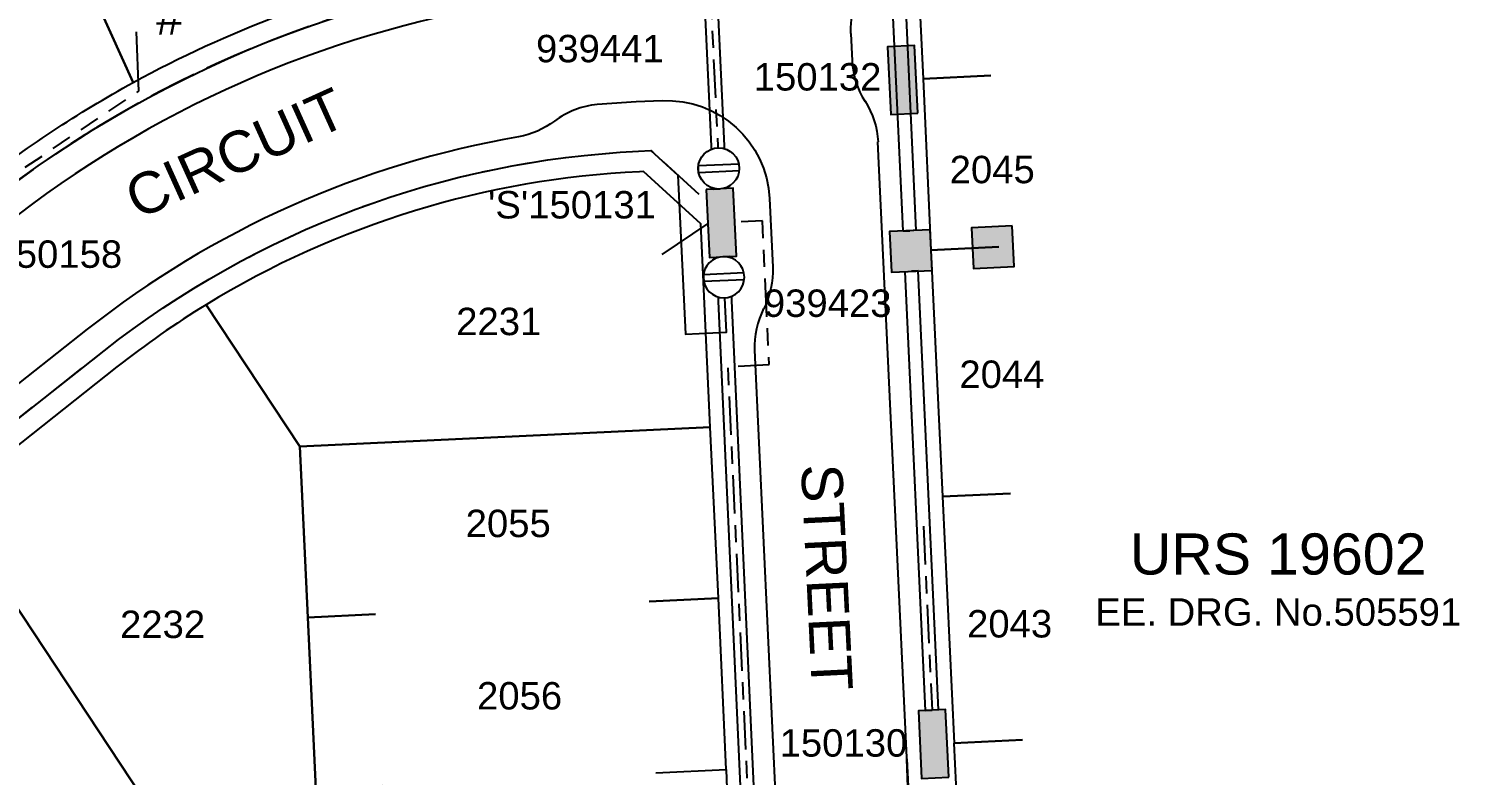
# Model space of a CAD drawing. Header units: metres. Extents: x 291565 to 291879, y 6233708 to 6234033.
# Drawn here: x 291767.6 to 291872.1, y 6233865 to 6233919.4 of the extents above; entities that cross this region are included whole.
import ezdxf
from ezdxf.enums import TextEntityAlignment as Align

# ---------------------------------------------------------------- set-up
doc = ezdxf.new("R2010")
doc.units = ezdxf.units.M
doc.header["$LTSCALE"] = 0.7
for name, pattern in [('Cable Exist OH', [1, 1, 0]), ('Cable Exist UG', [8.2, 4, -1.2, 1.8, -1.2]), ('Dash', [5, 3, -2]), ('IE Trench LV', [6.5, 5, -1.5])]:
    doc.linetypes.add(name, pattern=pattern)
doc.layers.get('0').update_dxf_attribs({"color": 6})
for name, color, linetype in [('_User Miscellaneous1', 3, 'Continuous'), ('_User Miscellaneous11', 7, 'Continuous'), ('_User Miscellaneous4', 7, 'Continuous'), ('_User Miscellaneous6', 7, 'Continuous'), ('_User Miscellaneous7', 150, 'Continuous'), ('_User Miscellaneous8', 7, 'Continuous'), ('_User Miscellaneous9', 8, 'Continuous'), ('_User_LV_Exist', 7, 'Continuous'), ('Cadastre Developer_SP_NEW', 4, 'Continuous'), ('Cadastre Roads_SP_NEW', 8, 'Continuous'), ('Equip_LV_NEW', 5, 'Continuous'), ('Mains_LV_NEW_T84', 2, 'Continuous'), ('Services_SP_NEW_UG', 2, 'Continuous'), ('SupportsUG_SP_LV_EXT', 7, 'Continuous'), ('SupportsUG_SP_LV_NEW', 2, 'Continuous'), ('SupportsUG_SP_LV_SL_EXT', 7, 'Continuous'), ('SupportsUG_SP_LV_SL_NEW', 2, 'Continuous'), ('Trench_SP_NEW', 2, 'Continuous'), ('UG_Details_SP_MISC', 7, 'Continuous')]:
    doc.layers.add(name, color=color, linetype=linetype)
doc.layers.add('_User Miscellaneous5', color=7, linetype='Continuous', lineweight=35)
doc.layers.add('Cadastre Land Parcels_SP_EXT', color=9, linetype='Continuous', lineweight=5)
doc.styles.add('ARIAL', font='arial.ttf', dxfattribs={"height": 2})
doc.styles.add('ARIAL 3.0', font='arial.ttf', dxfattribs={"height": 3})
doc.styles.add('COLUMN_LABEL', font='arial.ttf')
doc.styles.add('POLE_LABEL', font='arial.ttf')
doc.styles.get("Standard").update_dxf_attribs({"font": 'arial.ttf'})
doc.styles.add('style1', font='iso3098b.shx')
doc.linetypes.add('Cable New UG', pattern='A,8,-1,["x",style1,S=3.5,R=0,X=0.35,Y=-1],-3.5', length=12.5)

# ---------------------------------------------------------------- blocks, each defined once
blk = doc.blocks.new('*U98')
at = {"lineweight": -3}
blk.add_lwpolyline([(-2.48, 2.49), (2.47, 2.49), (2.47, 0.51), (-2.48, 0.51)], close=True, dxfattribs=at)
for tag, flags, p in [('STREET_CODE', 9, (1.5, 3.5)), ('OWNED_BY', 9, (1.5, 3.3)), ('OPERATED_BY', 9, (1.5, 3.1)), ('STATE', 9, (1.5, 2.7)), ('SUPPORT_TYPE', 9, (1.5, 2.5)), ('MAINTAINED_BY', 9, (1.5, 2.9)), ('USAGE', 9, (1.5, 2.3)), ('LEGEND', 9, (1.5, 2.1)), ('SUBURB', 9, (1.5, 1.7)), ('STREETNAME', 9, (1.5, 1.5)), ('PARENT', 9, (1.5, 1.9)), ('LOCATION', 9, (1.5, 1.3)), ('NOTES', 9, (1.5, 1.1)), ('Z', 1, (1.5, 0.9))]:
    blk.add_attdef(tag, text='', height=0.2, dxfattribs=dict(flags=flags)).set_placement(p, align=Align.MIDDLE_LEFT)
at = {"layer": '_User Miscellaneous4', "style": 'ARIAL', "flags": 8}
blk.add_attdef('ASSET_NUM', text='', height=2, dxfattribs=at).set_placement((2, 5.5), align=Align.MIDDLE_LEFT)
blk = doc.blocks.new('*U69')
at = {"layer": 'Services_SP_NEW_UG', "color": 2, "flags": 128}
blk.add_lwpolyline([(-0.69, 14.91), (-4.57, 16.8)], dxfattribs=at)
at = {"layer": 'Services_SP_NEW_UG', "color": 2, "linetype": 'Dash', "ltscale": 0.7, "flags": 128}
blk.add_lwpolyline([(0.5, 2.53), (-0.69, 14.91)], dxfattribs=at)
blk = doc.blocks.new('PILLAR_EXT')
blk.add_hatch(color=256).paths.add_polyline_path([(-2.475, 2.49), (-2.475, 0.51), (2.475, 0.51), (2.475, 2.49)])
blk.add_lwpolyline([(-2.475, 0.51), (2.475, 0.51), (2.475, 2.49), (-2.475, 2.49)], close=True)
for tag, p, flags in [('OWNED_BY', (0, 1.3), 9), ('STATE', (0, 1.1), 9), ('SUPPORT_TYPE', (0, 0.9), 9), ('USAGE', (0, 0.7), 9), ('LEGEND', (0, 0.5), 9), ('LOCATION', (0, 0.3), 9), ('NOTES', (0, 0.1), 9), ('PARENT', (0, -0.1), 9), ('STREETNAME', (0, -0.3), 9), ('SUBURB', (0, -0.5), 1)]:
    blk.add_attdef(tag, p, '', height=0.2, dxfattribs=dict(flags=flags))
at = {"layer": '_User Miscellaneous6', "style": 'ARIAL', "flags": 8}
blk.add_attdef('ASSET_NUM', text='', height=2, dxfattribs=at).set_placement((1.5, 7.5), align=Align.TOP_LEFT)
blk = doc.blocks.new('*U52')
at = {"layer": '_User Miscellaneous7'}
blk.add_hatch(color=256, dxfattribs=at).paths.add_polyline_path([(-1.49, -7.49), (1.48, -7.49), (1.48, -4.51), (-1.49, -4.51)])
at = {"layer": '_User Miscellaneous8'}
blk.add_hatch(color=256, dxfattribs=at).paths.add_polyline_path([(-1.49, -1.49), (1.48, -1.49), (1.48, 1.48), (-1.49, 1.48)])
at = {"layer": '_User Miscellaneous7'}
blk.add_lwpolyline([(1.48, -7.49), (1.48, -4.51), (-1.49, -4.51), (-1.49, -7.49)], close=True, dxfattribs=at)
at = {"layer": '_User Miscellaneous8'}
blk.add_lwpolyline([(1.48, -1.49), (1.48, 1.48), (-1.49, 1.48), (-1.49, -1.49)], close=True, dxfattribs=at)
at = {"flags": 9}
for tag, style, p in [('STRUCTURE_PLANT_NUMBER', 'POLE_LABEL', (1.81, 0.03)), ('STREET_CODE', 'COLUMN_LABEL', (1.81, -0.2))]:
    blk.add_attdef(tag, text='', height=0.2, dxfattribs=dict(at, style=style)).set_placement(p, align=Align.MIDDLE_LEFT)
for tag, p in [('COLUMN_TYPE', (1.81, -0.4)), ('OWNED_BY', (1.81, -0.6)), ('STATE', (1.81, -0.8)), ('USAGE', (1.81, -1)), ('STREETNAME', (1.81, -1.6)), ('SUBURB', (1.81, -1.8)), ('LEGEND', (1.81, -1.2)), ('LOCATION', (1.81, -1.4)), ('NOTES', (1.81, -2))]:
    blk.add_attdef(tag, text='', height=0.2, dxfattribs=at).set_placement(p, align=Align.MIDDLE_LEFT)
at = {"flags": 1}
blk.add_attdef('Z', (1.81, -2.35), '', height=0.2, dxfattribs=at)
at = {"layer": '_User Miscellaneous6', "style": 'ARIAL', "flags": 8}
blk.add_attdef('ASSET_NUM', text='', height=2, dxfattribs=at).set_placement((2, 2), align=Align.MIDDLE_LEFT)
blk = doc.blocks.new('A$C7DAD38F0')
at = {"layer": '_User Miscellaneous11', "color": 3, "style": 'ARIAL'}
blk.add_attdef('DRG_NO', text='', height=2, dxfattribs=at).set_placement((0, -4.23), align=Align.MIDDLE_CENTER)
at = {"layer": '_User Miscellaneous6', "color": 2, "style": 'ARIAL 3.0'}
blk.add_attdef('URS___', text='', height=3, dxfattribs=at).set_placement((0, 0), align=Align.MIDDLE_CENTER)
blk = doc.blocks.new('*U96')
at = {"layer": '_User Miscellaneous7', "lineweight": -3}
for points in [[(0.5, -3.03), (0.5, -1.58)], [(-0.98, -3.03), (2, -6.02)]]:
    blk.add_lwpolyline(points, dxfattribs=at)
blk.add_lwpolyline([(-0.98, -6), (1.99, -6), (1.99, -3.03), (-0.98, -3.03)], close=True, dxfattribs=at)
blk.add_circle((0.5, -1.08), 0.5, dxfattribs=at)
at = {"layer": '_User Miscellaneous8', "color": 2, "lineweight": -3}
blk.add_lwpolyline([(-1.49, 0), (1.49, 0), (1.49, 2.97), (-1.49, 2.97)], close=True, dxfattribs=at)
at = {"layer": '_User Miscellaneous9', "color": 2, "lineweight": -3}
blk.add_lwpolyline([(-1.49, 2.97), (1.5, -0.01)], dxfattribs=at)
at = {"style": 'POLE_LABEL', "flags": 9}
blk.add_attdef('STRUCTURE_PLANT_NUMBER', text='', height=0.2, dxfattribs=at).set_placement((1.64, 1.73), align=Align.MIDDLE_LEFT)
for tag, flags, p in [('STREET_CODE', 9, (1.64, 1.49)), ('OWNED_BY', 9, (1.64, 1.09)), ('COLUMN_TYPE', 9, (1.64, 1.29)), ('OPERATED_BY', 9, (1.64, 0.89)), ('STATE', 9, (1.64, 0.49)), ('MAINTAINED_BY', 9, (1.64, 0.69)), ('USAGE', 9, (1.64, 0.29)), ('LEGEND', 9, (1.64, 0.09)), ('SUBURB', 9, (1.64, -0.31)), ('STREETNAME', 9, (1.64, -0.51)), ('PARENT', 9, (1.64, -0.11)), ('LOCATION', 9, (1.64, -0.71)), ('NOTES', 9, (1.64, -0.91)), ('LABEL_ALIGNMENT', 9, (1.64, -1.11)), ('Z', 1, (1.64, -1.31))]:
    blk.add_attdef(tag, text='', height=0.2, dxfattribs=dict(flags=flags)).set_placement(p, align=Align.MIDDLE_LEFT)
at = {"layer": '_User Miscellaneous5', "style": 'ARIAL', "flags": 8}
blk.add_attdef('ASSET_NUM', text='', height=2, dxfattribs=at).set_placement((2, 3.49), align=Align.MIDDLE_LEFT)
blk = doc.blocks.new('*U84')
blk.add_wipeout([(-1.06, -0.44), (-1.18, -0.58), (-1.29, -0.74), (-1.37, -0.91), (-1.43, -1.08), (-1.48, -1.27), (-1.49, -1.45), (-1.49, -1.64), (-1.46, -1.83), (-1.41, -2.01), (-1.33, -2.18), (-1.24, -2.34), (-1.12, -2.49), (-0.99, -2.62), (-0.84, -2.74), (-0.68, -2.83), (-0.51, -2.91), (-0.33, -2.96), (-0.14, -2.99), (0.05, -2.99), (0.23, -2.98), (0.42, -2.93), (0.59, -2.87), (0.76, -2.79), (0.92, -2.68), (1.06, -2.56), (1.18, -2.42), (1.29, -2.26), (1.37, -2.09), (1.43, -1.92), (1.48, -1.73), (1.49, -1.55), (1.49, -1.36), (1.46, -1.17), (1.41, -0.99), (1.33, -0.82), (1.24, -0.66), (1.12, -0.51), (0.99, -0.38), (0.84, -0.26), (0.68, -0.17), (0.51, -0.09), (0.33, -0.04), (0.14, -0.01), (-0.05, -0.01), (-0.23, -0.02), (-0.42, -0.07), (-0.59, -0.13), (-0.76, -0.21), (-0.92, -0.32)])
for p, q in [((-1.48, -1.25), (1.48, -1.25)), ((-1.48, -1.75), (1.48, -1.75))]:
    blk.add_line(p, q)
blk.add_circle((0, -1.5), 1.5)
for tag, flags, p in [('ACTUAL_STATUS', 9, (1.5, 0)), ('CONSTRUCTED_VOLTAGE', 9, (1.5, -0.2)), ('OPERATING_VOLTAGE', 9, (1.5, -0.6)), ('ORIENTATION', 9, (1.5, -0.8)), ('STATE', 9, (1.5, -1)), ('NO_PHASES', 9, (1.5, -0.4)), ('SWITCH_TYPE', 9, (1.5, -1.2)), ('OWNED_BY', 9, (1.5, -1.8)), ('OPERATED_BY', 9, (1.5, -2)), ('USAGE', 9, (1.5, -1.4)), ('NOTES', 9, (1.5, -1.6)), ('TYPE', 9, (1.5, -2.6)), ('Z', 1, (1.5, -2.8)), ('MAINTAINED_BY', 9, (1.5, -2.2)), ('NUMBER_OF_PHASES', 9, (1.5, -2.4))]:
    blk.add_attdef(tag, text='', height=0.2, dxfattribs=dict(flags=flags)).set_placement(p, align=Align.MIDDLE_LEFT)

msp = doc.modelspace()

# ---------------------------------------------------------------- linework, layer by layer
at = {"layer": '_User_LV_Exist', "color": 7, "linetype": 'Cable Exist UG', "flags": 128}
msp.add_lwpolyline([(291792.92, 6233959.42), (291791.51, 6233958.79), (291793.25, 6233954.87), (291808.13, 6233961.5), (291803.72, 6233971.38), (291817.14, 6233977.36, -0.029342), (291818.33, 6233966.14), (291820.11, 6233928.2), (291817.25, 6233925.07), (291818.07, 6233907.72)], format="xyb", dxfattribs=at)
for points in [[(291820.52, 6233855.38), (291818.68, 6233894.77), (291821.67, 6233894.91), (291821.18, 6233905.39), (291819.17, 6233905.3)], [(291832.94, 6233883.12), (291833.57, 6233869.71)]]:
    msp.add_lwpolyline(points, dxfattribs=at)
at = {"layer": 'Cadastre Developer_SP_NEW', "color": 4}
msp.add_line((291840.16, 6233867.54), (291835.18, 6233867.31), dxfattribs=at)
at = {"layer": 'Cadastre Developer_SP_NEW', "color": 4, "flags": 128}
for points in [[(291775.26, 6233915.49, -0.035289), (291785.94, 6233920.39), (291785.07, 6233938.94), (291784.48, 6233951.42), (291784.04, 6233960.85), (291777.85, 6233956.84), (291767.86, 6233949.31), (291765.9, 6233947.77), (291761.98, 6233944.68), (291775.26, 6233915.49)], [(291763.73, 6233907.86, -0.041539), (291775.26, 6233915.49), (291761.98, 6233944.68), (291756.08, 6233940.03), (291754.12, 6233938.48), (291744.3, 6233930.74), (291762.88, 6233907.18), (291763.73, 6233907.86)], [(291812.21, 6233908.98, 0.126041), (291780.58, 6233899.28), (291787.41, 6233888.95), (291817.38, 6233890.36), (291816.69, 6233905.18), (291812.5, 6233908.99), (291812.21, 6233908.98)], [(291774.07, 6233894.74), (291761.64, 6233884.94), (291778.25, 6233859.83), (291788.59, 6233863.98), (291788, 6233876.46), (291787.41, 6233888.95), (291780.58, 6233899.28, 0.029794), (291774.07, 6233894.74)]]:
    msp.add_lwpolyline(points, format="xyb", close=True, dxfattribs=at)
for points in [[(291837.26, 6233928.47), (291832.32, 6233928.24), (291832.91, 6233915.76), (291837.85, 6233915.99)], [(291837.85, 6233915.99), (291832.91, 6233915.76), (291833.49, 6233903.27), (291838.45, 6233903.5)], [(291838.45, 6233903.5), (291833.49, 6233903.27), (291834.34, 6233885.29), (291839.3, 6233885.52)], [(291812.92, 6233877.63), (291817.97, 6233877.87), (291817.38, 6233890.36), (291787.41, 6233888.95), (291788, 6233876.46), (291792.95, 6233876.7)], [(291839.3, 6233885.52), (291834.34, 6233885.29), (291835.18, 6233867.31), (291840.16, 6233867.54)], [(291813.41, 6233865.14), (291818.55, 6233865.38), (291817.97, 6233877.87), (291812.92, 6233877.63)], [(291792.95, 6233876.7), (291788, 6233876.46), (291788.59, 6233863.98), (291793.45, 6233864.21)], [(291818.55, 6233865.38), (291818.97, 6233852.89)]]:
    msp.add_lwpolyline(points, dxfattribs=at)
msp.add_lwpolyline([(291778.25, 6233859.83), (291761.64, 6233884.94), (291749.86, 6233875.66), (291768.43, 6233852.1), (291778.25, 6233859.83)], close=True, dxfattribs=at)
msp.add_lwpolyline([(291835.71, 6233849.31), (291835.66, 6233853.84, 0.00866), (291835.39, 6233862.79), (291835.18, 6233867.31)], format="xyb", dxfattribs=at)
at = {"layer": 'Cadastre Roads_SP_NEW'}
for p, q in [((291827.65, 6233919.06), (291827.74, 6233917.06)), ((291813.86, 6233914.16), (291811.97, 6233914.07)), ((291821.7, 6233907.02), (291821.94, 6233902.02)), ((291771.9, 6233897.49), (291742.58, 6233874.37))]:
    msp.add_line(p, q, dxfattribs=at)
at = {"layer": 'Cadastre Roads_SP_NEW', "flags": 128}
for points in [[(291832.26, 6233845.14), (291832.16, 6233853.8), (291831.72, 6233866.15), (291831.9, 6233862.63), (291829.62, 6233911.16)], [(291822.21, 6233862.17), (291820.62, 6233895.97)]]:
    msp.add_lwpolyline(points, dxfattribs=at)
at = {"layer": 'Cadastre Roads_SP_NEW', "extrusion": (0, 0, -1), "flags": 128}
msp.add_lwpolyline([(-291821.94, 6233902.02, 0.131326), (-291821.28, 6233899)], format="xyb", dxfattribs=at)
at = {"layer": 'Cadastre Roads_SP_NEW', "extrusion": (0, 0, -1)}
for centre, radius, start, end in [((-291833.64, 6233919.34), 6, 357.3139, 27.2404), ((-291814.21, 6233906.67), 7.5, 87.3139, 177.3139), ((-291823.63, 6233910.88), 6, 147.3875, 177.3139), ((-291802.36, 6233917.44), 6, 232.6005, 260.1914)]:
    msp.add_arc(centre, radius, start, end, dxfattribs=at)
at = {"layer": 'Cadastre Roads_SP_NEW'}
for centre, radius, start, end in [((291815.33, 6233842.4), 79.85, 99.3092, 128.2474), ((291833.73, 6233917.34), 6, 182.6861, 212.6125), ((291815.33, 6233842.4), 71.75, 92.6861, 94.9596), ((291809.65, 6233907.9), 6, 94.9596, 127.3995), ((291815.33, 6233842.4), 70.15, 99.8086, 128.2474), ((291826.61, 6233896.25), 6, 152.7596, 182.6861)]:
    msp.add_arc(centre, radius, start, end, dxfattribs=at)
at = {"layer": 'Mains_LV_NEW_T84', "color": 2, "linetype": 'Cable New UG'}
msp.add_lwpolyline([(291765.76, 6233907.53, -0.154935), (291812.41, 6233924.2), (291817.06, 6233929.3), (291816.65, 6233937.94)], format="xyb", dxfattribs=at)
at = {"layer": 'Services_SP_NEW_UG', "color": 2, "flags": 128}
msp.add_lwpolyline([(291817.19, 6233905.21), (291813.85, 6233902.95)], dxfattribs=at)
at = {"layer": 'Trench_SP_NEW', "linetype": 'IE Trench LV', "flags": 128}
for points in [[(291810.31, 6233924.09, 0.148368), (291765.76, 6233907.53, 0.148368)], [(291750.87, 6233878.37), (291773.14, 6233895.92, -0.156423), (291812.14, 6233910.47), (291813.05, 6233910.52), (291817.12, 6233906.81)]]:
    msp.add_lwpolyline(points, format="xyb", dxfattribs=at)
at = {"layer": 'UG_Details_SP_MISC'}
for p, q in [((291831.46, 6233904.66), (291829.02, 6233956.63)), ((291832.42, 6233904.71), (291829.98, 6233956.68)), ((291816.17, 6233937.92), (291817.59, 6233907.7)), ((291817.13, 6233937.96), (291818.55, 6233907.75)), ((291817.59, 6233907.7), (291818.07, 6233907.72)), ((291818.55, 6233907.75), (291818.07, 6233907.72)), ((291831.46, 6233904.66), (291831.94, 6233904.68)), ((291832.42, 6233904.71), (291831.94, 6233904.68)), ((291817.82, 6233902.76), (291818.3, 6233902.78)), ((291817.82, 6233902.76), (291819.96, 6233855.36)), ((291818.78, 6233902.8), (291818.3, 6233902.78)), ((291818.78, 6233902.8), (291820.92, 6233855.4)), ((291831.6, 6233901.69), (291832.08, 6233901.72)), ((291833.09, 6233869.69), (291831.6, 6233901.69)), ((291832.56, 6233901.74), (291832.08, 6233901.72)), ((291834.05, 6233869.73), (291832.56, 6233901.74)), ((291833.09, 6233869.69), (291833.57, 6233869.71)), ((291834.05, 6233869.73), (291833.57, 6233869.71))]:
    msp.add_line(p, q, dxfattribs=at)

# ---------------------------------------------------------------- block references
at = {"layer": '_User Miscellaneous1'}
msp.add_blockref('A$C7DAD38F0', (291858.84, 6233881.1), dxfattribs=at).add_auto_attribs({'URS___': 'URS 19602', 'DRG_NO': 'EE. DRG. No.505591'})
at = {"layer": 'Services_SP_NEW_UG', "rotation": 298.3434626479232}
msp.add_blockref('*U69', (291762.88, 6233907.18), dxfattribs=at)
at = {"layer": 'SupportsUG_SP_LV_EXT'}
ref = msp.add_blockref('PILLAR_EXT', (291832.92, 6233915.74), dxfattribs=dict(at, rotation=92.68608362271016))
ref.add_attrib('ASSET_NUM_001', '150132', (291820.55, 6233914.9), dxfattribs={"layer": '_User Miscellaneous6', "height": 2, "style": 'ARIAL'})
ref = msp.add_blockref('PILLAR_EXT', (291816.69, 6233905.18), dxfattribs=dict(at, rotation=272.6860846628518))
ref.add_attrib('ASSET_NUM_001', "'S'150131", (291801.16, 6233905.57), dxfattribs={"layer": '_User Miscellaneous6', "height": 2, "style": 'ARIAL'})
ref = msp.add_blockref('PILLAR_EXT', (291835.18, 6233867.31), dxfattribs=dict(at, rotation=92.68608466285181))
ref.add_attrib('ASSET_NUM_001', '150130', (291822.44, 6233866.32), dxfattribs={"layer": '_User Miscellaneous6', "height": 2, "style": 'ARIAL'})
at = {"layer": 'SupportsUG_SP_LV_NEW'}
ref = msp.add_blockref('*U98', (291762.88, 6233907.18), dxfattribs=dict(at, rotation=218.2473733903543))
ref.add_attrib('ASSET_NUM_001', '150158', (291765.13, 6233901.97), dxfattribs={"layer": '_User Miscellaneous4', "height": 2, "style": 'ARIAL'})
at = {"layer": 'SupportsUG_SP_LV_SL_EXT'}
ref = msp.add_blockref('*U52', (291832.01, 6233903.2), dxfattribs=dict(at, rotation=92.68738106002033))
ref.add_attrib('ASSET_NUM_001', '939423', (291821.29, 6233898.39), dxfattribs={"layer": '_User Miscellaneous6', "height": 2, "style": 'ARIAL'})
at = {"layer": 'SupportsUG_SP_LV_SL_NEW', "ltscale": 0.5}
ref = msp.add_blockref('*U96', (291811.72, 6233925.67), dxfattribs=dict(at, rotation=182.6860846594095))
ref.add_attrib('ASSET_NUM_001', '939441', (291804.66, 6233916.96), dxfattribs={"layer": '_User Miscellaneous5', "height": 2, "style": 'ARIAL'})

# ---------------------------------------------------------------- texts
at = {"layer": '_User Miscellaneous1', "color": 7, "insert": (291776.92, 6233921.47), "char_height": 2.5, "attachment_point": 1, "rotation": 0.1586, "style": 'ARIAL'}
msp.add_mtext_dynamic_manual_height_columns('{\\C3;#}', width=5, gutter_width=10, heights=[0], dxfattribs=at)
at = {"layer": 'Cadastre Developer_SP_NEW', "color": 4, "style": 'ARIAL'}
for s, p in [('2231', (291801.94, 6233898.06)), ('2232', (291777.4, 6233875.97))]:
    msp.add_text(s, height=2, dxfattribs=at).set_placement(p, align=Align.MIDDLE_CENTER)
at = {"layer": 'Cadastre Land Parcels_SP_EXT', "color": 7, "style": 'ARIAL'}
for s, p in [('2045', (291837.96, 6233909.14)), ('2044', (291838.67, 6233894.21)), ('2055', (291802.63, 6233883.33)), ('2043', (291839.23, 6233876.01)), ('2056', (291803.46, 6233870.76))]:
    msp.add_text(s, height=2, dxfattribs=at).set_placement(p, align=Align.MIDDLE_CENTER)
at = {"layer": 'Cadastre Roads_SP_NEW', "color": 2, "style": 'ARIAL'}
for s, rotation, p in [('CIRCUIT', 24.3475, (291783.33, 6233908.97)), ('STREET', 272.7783, (291824.4, 6233879.34))]:
    msp.add_text(s, height=3, rotation=rotation, dxfattribs=at).set_placement(p, align=Align.CENTER)

# ---------------------------------------------------------------- next in the draw order: block references
at = {"layer": 'Equip_LV_NEW', "linetype": 'Cable Exist OH', "lineweight": 0, "rotation": 182.6860846659415}
msp.add_blockref('*U84', (291818.07, 6233907.72), dxfattribs=at)

# ---------------------------------------------------------------- next in the draw order: linework, layer by layer
at = {"layer": 'Mains_LV_NEW_T84', "color": 2, "linetype": 'Cable New UG'}
msp.add_lwpolyline([(291750.87, 6233878.37), (291773.14, 6233895.92, -0.156423), (291812.14, 6233910.47), (291813.05, 6233910.52), (291815.02, 6233908.73), (291815.56, 6233897.13), (291818.56, 6233897.27), (291818.3, 6233902.78)], format="xyb", dxfattribs=at)

# ---------------------------------------------------------------- next in the draw order: block references
at = {"layer": 'Equip_LV_NEW', "linetype": 'Cable Exist OH', "lineweight": 0, "xscale": -1, "rotation": 2.68608466013867}
msp.add_blockref('*U84', (291818.3, 6233902.78), dxfattribs=at)

doc.saveas('drawing.dxf')
